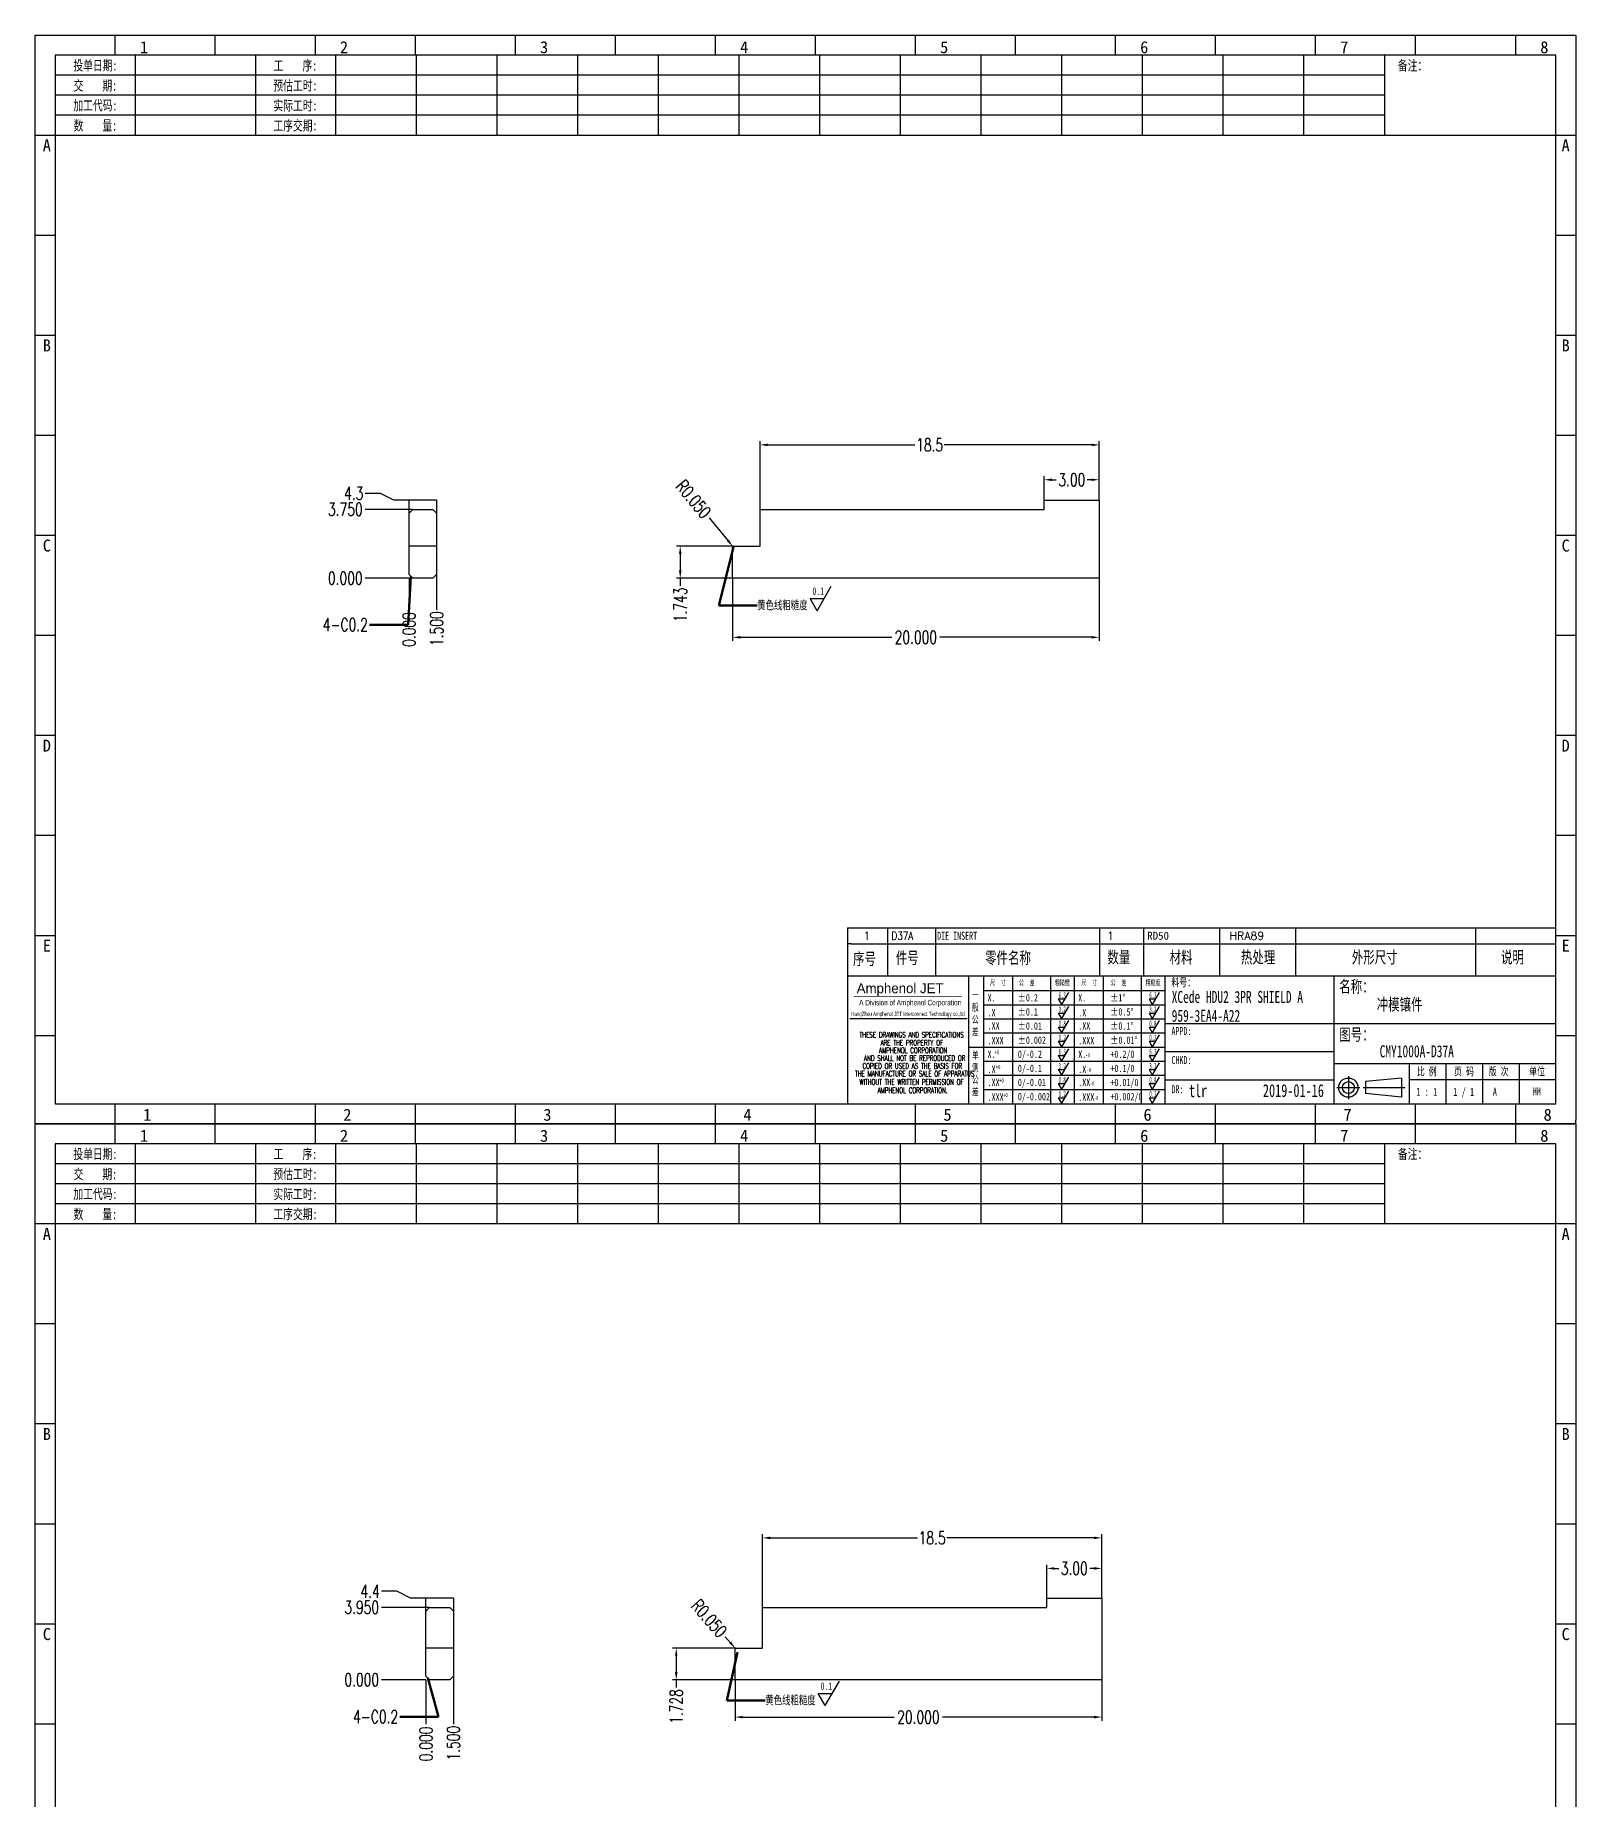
# Model space of a CAD drawing. Header units: millimetres. Extents: x -2852 to 5627, y -2271 to 1849.
# Drawn here: x -459.4 to -375.4, y 73.6 to 169.8 of the extents above; entities that cross this region are included whole.
import ezdxf
from ezdxf.enums import TextEntityAlignment as Align

# ---------------------------------------------------------------- set-up
doc = ezdxf.new("R2010")
doc.units = ezdxf.units.MM
doc.header["$PDSIZE"] = 3
for name, color, linetype in [('1', 7, 'Continuous'), ('41', 1, 'Continuous'), ('D03', 7, 'Continuous')]:
    doc.layers.add(name, color=color, linetype=linetype)
doc.styles.add('CH', font='仿宋_GB2312_0.ttf')
doc.styles.add('jet02', font='simplex.shx', dxfattribs={"width": 0.7})
doc.styles.add('SIMPLEX', font='SIMPLEX')
doc.styles.get("Standard").update_dxf_attribs({"font": '仿宋_GB2312_0.ttf', "width": 0.7})
doc.styles.add('TEXTSTYLE_1', font='TRIUMB.TTF')
doc.styles.add('TEXTSTYLE_2', font='TRIUM.TTF')
doc.styles.add('tk', font='', dxfattribs={"width": 0.7})
doc.styles.add('tk 2', font='仿宋_GB2312_0.ttf', dxfattribs={"width": 0.65})
doc.styles.add('tk 4', font='simplex.shx', dxfattribs={"width": 0.65, "bigfont": 'bigfont.shx'})
doc.styles.get('tk').set_extended_font_data('NSimSun')
doc.dimstyles.new('jet02', dxfattribs={"dimtxt": 3.5, "dimasz": 2.1, "dimexe": 1, "dimexo": 0, "dimgap": 0.5, "dimtad": 0, "dimtoh": 1, "dimdec": 3, "dimzin": 9, "dimdsep": 46, "dimtxsty": 'jet02', "dimcen": 0, "dimclrt": 256, "dimazin": 2, "dimtfac": 1, "dimtdec": 3, "dimtofl": 0, "dimtmove": 0, "dimatfit": 1, "dimfxl": 0, "dimarcsym": 0})

# ---------------------------------------------------------------- blocks, each defined once
blk = doc.blocks.new('A3-N')
at = {"layer": '1', "color": 1}
for p, q in [((0, 0), (0, 296.73)), ((0, 296.73), (420, 296.73)), ((21.82, 291.27), (21.82, 296.73)), ((49.09, 291.27), (49.09, 296.73)), ((76.36, 291.27), (76.36, 296.73)), ((103.64, 291.27), (103.64, 296.73)), ((103.64, 291.27), (103.64, 296.73)), ((103.64, 291.27), (103.64, 296.73)), ((130.91, 291.27), (130.91, 296.73)), ((158.18, 291.27), (158.18, 296.73)), ((185.45, 291.27), (185.45, 296.73)), ((212.73, 291.27), (212.73, 296.73)), ((240, 291.27), (240, 296.73)), ((267.27, 291.27), (267.27, 296.73)), ((294.55, 291.27), (294.55, 296.73)), ((321.82, 291.27), (321.82, 296.73)), ((349.09, 291.27), (349.09, 296.73)), ((376.36, 291.27), (376.36, 296.73)), ((403.64, 291.27), (403.64, 296.73)), ((420, 296.73), (420, 1)), ((5.45, 269.45), (0, 269.45)), ((420, 269.45), (414.55, 269.45)), ((5.45, 242.18), (0, 242.18)), ((420, 242.18), (414.55, 242.18)), ((5.45, 214.91), (0, 214.91)), ((420, 214.91), (414.55, 214.91)), ((5.45, 187.64), (0, 187.64)), ((420, 187.64), (414.55, 187.64)), ((5.45, 160.36), (0, 160.36)), ((420, 160.36), (414.55, 160.36)), ((5.45, 133.09), (0, 133.09)), ((420, 133.09), (414.55, 133.09)), ((5.45, 105.82), (0, 105.82)), ((420, 105.82), (414.55, 105.82)), ((5.45, 78.55), (0, 78.55)), ((420, 78.55), (414.55, 78.55)), ((5.45, 51.27), (0, 51.27)), ((222.45, 49.09), (221.45, 49.09)), ((221.45, 49.09), (221.45, 40.36)), ((222.45, 49.09), (414.55, 49.09)), ((232.36, 49.09), (232.36, 40.36)), ((245.45, 49.09), (245.45, 40.36)), ((290.18, 49.09), (290.18, 40.36)), ((302.18, 49.09), (302.18, 40.36)), ((322.91, 49.09), (322.91, 40.36)), ((343.64, 49.09), (343.64, 40.36)), ((392.73, 40.36), (392.73, 49.09)), ((420, 51.27), (414.55, 51.27)), ((258.55, 40.36), (258.55, 5.44)), ((266.45, 40.36), (266.45, 5.44)), ((276.78, 40.36), (276.78, 5.45)), ((291.18, 40.36), (291.18, 5.45)), ((301.51, 40.37), (301.51, 5.46)), ((308.01, 40.36), (308.01, 5.45)), ((354.09, 40.36), (354.09, 5.45)), ((308.01, 32.39), (258.55, 32.39)), ((308.01, 28.54), (258.55, 28.54)), ((308.01, 24.69), (258.55, 24.69)), ((414.55, 27.27), (308.01, 27.27)), ((5.45, 24), (0, 24)), ((354.09, 19.63), (308.01, 19.63)), ((420, 24), (414.55, 24)), ((308.01, 16.99), (258.55, 16.99)), ((414.55, 16.36), (354.09, 16.36)), ((374.55, 16.36), (374.55, 5.45)), ((384.55, 16.36), (384.55, 5.45)), ((394.55, 16.36), (394.55, 5.45)), ((404.55, 16.36), (404.55, 5.45)), ((308.01, 13.14), (258.55, 13.14)), ((308.01, 11.99), (354.09, 11.99)), ((372.51, 12.49), (362.69, 11.5)), ((362.69, 11.5), (362.69, 8.23)), ((372.51, 12.49), (372.51, 7.25)), ((414.55, 12), (374.55, 12)), ((21.82, 0), (21.82, 5.45)), ((49.09, 0), (49.09, 5.45)), ((76.36, 0), (76.36, 5.45)), ((103.64, 0), (103.64, 5.45)), ((130.91, 0), (130.91, 5.45)), ((158.18, 0), (158.18, 5.45)), ((185.45, 0), (185.45, 5.45)), ((212.73, 0), (212.73, 5.45)), ((240, 0), (240, 5.45)), ((308.01, 9.29), (258.55, 9.29)), ((267.27, 0), (267.27, 5.45)), ((294.55, 0), (294.55, 5.45)), ((321.82, 0), (321.82, 5.45)), ((349.09, 0), (349.09, 5.45)), ((372.51, 7.25), (362.69, 8.23)), ((376.36, 0), (376.36, 5.45)), ((403.64, 0), (403.64, 5.45)), ((1, 0), (0, 0)), ((420, 0), (1, 0)), ((420, 0), (420, 1))]:
    blk.add_line(p, q, dxfattribs=at)
at = {"layer": '1'}
for p, q in [((414.55, 278.18), (414.55, 284.73)), ((221.45, 40.36), (221.45, 5.45)), ((221.45, 40.36), (414.55, 40.36)), ((221.45, 40.36), (414.55, 40.36)), ((254.41, 40.36), (254.41, 5.45)), ((283.28, 40.36), (283.28, 5.45)), ((308.01, 36.24), (258.55, 36.24)), ((222.08, 28.67), (254.12, 28.67)), ((308.01, 20.84), (254.41, 20.84))]:
    blk.add_line(p, q, dxfattribs=at)
at = {"layer": '1', "color": 1, "ltscale": 0.05}
for p, q in [((278.93, 34.04), (279.79, 32.56)), ((278.93, 34.04), (280.65, 34.04)), ((281.68, 35.84), (279.79, 32.56)), ((303.66, 34.05), (304.52, 32.56)), ((303.66, 34.05), (305.38, 34.05)), ((306.41, 35.84), (304.52, 32.56)), ((278.93, 30.19), (279.79, 28.71)), ((278.93, 30.19), (280.65, 30.19)), ((281.68, 31.99), (279.79, 28.71)), ((303.66, 30.2), (305.38, 30.2)), ((303.66, 30.2), (304.52, 28.71)), ((306.41, 31.99), (304.52, 28.71)), ((278.93, 26.34), (279.79, 24.86)), ((278.93, 26.34), (280.65, 26.34)), ((281.68, 28.14), (279.79, 24.86)), ((281.68, 24.29), (279.79, 21.01)), ((303.66, 26.35), (304.52, 24.86)), ((303.66, 26.35), (305.38, 26.35)), ((306.41, 28.14), (304.52, 24.86)), ((306.41, 24.29), (304.52, 21.01)), ((278.93, 22.49), (280.65, 22.49)), ((278.93, 22.49), (279.79, 21.01)), ((281.68, 20.45), (279.79, 17.17)), ((303.66, 22.5), (305.38, 22.5)), ((303.66, 22.5), (304.52, 21.01)), ((306.41, 20.46), (304.52, 17.18)), ((278.93, 18.66), (279.79, 17.17)), ((278.93, 18.66), (280.65, 18.66)), ((278.93, 14.81), (280.65, 14.81)), ((278.93, 14.81), (279.79, 13.32)), ((281.68, 16.6), (279.79, 13.32)), ((303.66, 18.66), (304.52, 17.18)), ((303.66, 18.66), (305.38, 18.66)), ((303.66, 14.81), (305.38, 14.81)), ((303.66, 14.81), (304.52, 13.33)), ((306.41, 16.61), (304.52, 13.33)), ((278.93, 10.96), (279.79, 9.47)), ((278.93, 10.96), (280.65, 10.96)), ((281.68, 12.75), (279.79, 9.47)), ((303.66, 10.96), (304.52, 9.48)), ((303.66, 10.96), (305.38, 10.96)), ((306.41, 12.76), (304.52, 9.48)), ((278.93, 7.11), (279.79, 5.62)), ((278.93, 7.11), (280.65, 7.11)), ((281.68, 8.9), (279.79, 5.62)), ((303.66, 7.11), (305.38, 7.11)), ((303.66, 7.11), (304.52, 5.63)), ((306.41, 8.91), (304.52, 5.63))]:
    blk.add_line(p, q, dxfattribs=at)
at = {"layer": '1', "color": 1, "ltscale": 0.1}
for p, q in [((354.86, 9.87), (361.17, 9.87)), ((358.01, 13.02), (358.01, 6.71)), ((362.03, 9.87), (373.54, 9.87))]:
    blk.add_line(p, q, dxfattribs=at)
at = {"layer": '1'}
blk.add_lwpolyline([(221.45, 5.45), (414.55, 5.45), (414.55, 291.27), (5.45, 291.27), (5.45, 5.45), (414.55, 5.45)], dxfattribs=at)
at = {"layer": '1', "color": 7, "linetype": 'Continuous', "const_width": 0.123}
blk.add_lwpolyline([(223.11, 34.74), (252.6, 34.76)], dxfattribs=at)
at = {"layer": '1', "color": 1}
for radius in [2.62, 1.64]:
    blk.add_circle((358.01, 9.87), radius, dxfattribs=at)
at = {"layer": '41'}
for p, q in [((27.27, 291.27), (27.27, 269.45)), ((60, 291.27), (60, 269.45)), ((81.82, 291.27), (81.82, 269.45)), ((103.82, 291.27), (103.82, 269.45)), ((125.82, 291.27), (125.82, 269.45)), ((147.82, 291.27), (147.82, 269.45)), ((169.82, 291.27), (169.82, 269.45)), ((191.82, 291.27), (191.82, 269.45)), ((213.82, 291.27), (213.82, 269.45)), ((235.82, 291.27), (235.82, 269.45)), ((257.82, 291.27), (257.82, 269.45)), ((279.82, 291.27), (279.82, 269.45)), ((301.82, 291.27), (301.82, 269.45)), ((323.82, 291.27), (323.82, 269.45)), ((345.82, 291.27), (345.82, 269.45)), ((367.82, 291.27), (367.82, 269.45)), ((367.82, 285.82), (5.45, 285.82)), ((367.82, 280.36), (5.45, 280.36)), ((367.82, 274.91), (5.45, 274.91)), ((414.55, 269.45), (5.45, 269.45))]:
    blk.add_line(p, q, dxfattribs=at)
at = {"layer": '1', "color": 1}
for s, p in [('1', (29.64, 295.11)), ('2', (84.18, 295.11)), ('3', (138.73, 295.11)), ('4', (193.27, 295.11)), ('5', (247.82, 295.11)), ('6', (302.36, 295.11)), ('7', (356.91, 295.11)), ('8', (411.45, 295.11)), ('1', (30.53, 4.11)), ('2', (85.08, 4.11)), ('3', (139.62, 4.11)), ('4', (194.17, 4.11)), ('5', (248.72, 4.11)), ('6', (303.26, 4.11)), ('7', (357.81, 4.11)), ('8', (412.35, 4.11))]:
    blk.add_text(s, height=3.27, dxfattribs=at).set_placement(p, align=Align.TOP_CENTER)
at = {"layer": '1', "style": 'tk', "width": 0.7}
for s, p in [('投单日期:', (16.36, 288.55)), ('工    序:', (70.91, 288.55)), ('备注：', (375.51, 288.55)), ('交    期:', (16.36, 283.09)), ('预估工时:', (70.91, 283.09)), ('加工代码:', (16.36, 277.64)), ('实际工时:', (70.91, 277.64)), ('数    量:', (16.36, 272.18)), ('工序交期:', (70.91, 272.18))]:
    blk.add_text(s, height=2.727, dxfattribs=at).set_placement(p, align=Align.MIDDLE)
at = {"layer": '1', "color": 1}
for s, p in [('A', (2.04, 268.36)), ('B', (2.04, 213.82)), ('C', (2.04, 159.27)), ('D', (2.04, 104.73)), ('E', (2.04, 50.18))]:
    blk.add_text(s, height=3.27, dxfattribs=at).set_placement(p, align=Align.TOP_LEFT)
for s, p in [('A', (418.37, 268.36)), ('B', (418.37, 213.82)), ('C', (418.37, 159.27)), ('D', (418.37, 104.73)), ('E', (418.37, 50.18))]:
    blk.add_text(s, height=3.27, dxfattribs=at).set_placement(p, align=Align.TOP_RIGHT)
at = {"layer": '1', "color": 1, "style": 'tk 2', "width": 0.7}
for s, height, p in [('序号', 3.273, (222.96, 43.34)), ('件号', 3.273, (234.62, 43.61)), ('零件名称', 3.273, (258.97, 43.61)), ('数量', 3.273, (292.3, 43.78)), ('材料', 3.273, (309.27, 43.78)), ('热处理', 3.273, (328.71, 43.78)), ('外形尺寸', 3.273, (358.94, 43.78)), ('说明', 3.273, (399.61, 43.78)), ('料号：', 2.182, (309.77, 37.46)), ('名称：', 3.273, (355.52, 35.79)), ('图号：', 3.273, (355.52, 22.7)), ('比 例', 2.182, (376.69, 13.18)), ('页 码', 2.182, (386.85, 13.18)), ('版 次', 2.182, (396.31, 13.18)), ('单位', 2.182, (407.35, 13.18))]:
    blk.add_text(s, height=height, dxfattribs=at).set_placement(p)
at = {"layer": '1', "color": 7, "linetype": 'Continuous', "style": 'TEXTSTYLE_1'}
blk.add_text('Amphenol JET', height=2.7, dxfattribs=at).set_placement((223.96, 35.61))
at = {"layer": '1', "color": 7, "linetype": 'Continuous'}
for s, height, style, width, p in [('A Division of Amphenol Corporation', 1.5, 'TEXTSTYLE_2', 0.7, (224.64, 32.29)), ('HangZhou Amphenol JET Interconnect Technology co.,ltd ', 1.2, 'TEXTSTYLE_2', 0.6, (222.47, 29.36)), ('THESE DRAWINGS AND SPECIFICATIONS', 1.5, 'tk 4', 0.6, (224.73, 23.52)), ('AMPHENOL CORPORATION', 1.5, 'tk 4', 0.6, (230.04, 19.27)), ('ARE THE PROPERTY OF', 1.5, 'tk 4', 0.6, (230.45, 21.35)), ('COPIED OR USED AS THE BASIS FOR', 1.5, 'tk 4', 0.6, (225.54, 15.02)), ('AND SHALL NOT BE REPRODUCED OR', 1.5, 'tk 4', 0.6, (225.95, 17.17)), ('THE MANUFACTURE OR SALE OF APPARATUS', 1.5, 'tk 4', 0.6, (223.5, 12.92)), ('WITHOUT THE WRITTEN PERMISSION OF', 1.5, 'tk 4', 0.6, (224.73, 10.67)), ('AMPHENOL CORPORATION.', 1.5, 'tk 4', 0.6, (229.63, 8.4))]:
    blk.add_text(s, height=height, dxfattribs=dict(at, style=style, width=width)).set_placement(p)
at = {"layer": '1', "color": 1, "style": 'tk 2', "width": 0.7}
for s, p in [('X.', (259.64, 34.37)), ('%%P0.2', (267.9, 34.37)), ('X.', (284.37, 34.37)), ('%%P1%%D', (293.12, 34.37)), ('.X', (259.64, 30.28)), ('%%P0.1', (267.9, 30.52)), ('.X', (284.37, 30.28)), ('%%P0.5%%D', (293.12, 30.52)), ('.XX', (259.64, 26.71)), ('%%P0.01', (267.9, 26.67)), ('.XX', (284.37, 26.71)), ('%%P0.1%%D', (293.12, 26.67)), ('X.', (259.64, 18.97)), ('.XXX', (259.64, 22.68)), ('0/-0.2', (267.9, 18.97)), ('%%P0.002', (267.9, 22.82)), ('X.', (284.37, 18.97)), ('.XXX', (284.37, 22.68)), ('+0.2/0', (293.12, 18.97)), ('%%P0.01%%D', (293.12, 22.82)), ('.X', (259.64, 14.88)), ('0/-0.1', (267.9, 15.12)), ('.X', (284.37, 14.88)), ('+0.1/0', (293.12, 15.12)), ('.XX', (259.64, 11.31)), ('0/-0.01', (267.9, 11.27)), ('.XX', (284.37, 11.31)), ('+0.01/0', (293.12, 11.27)), ('.XXX', (259.64, 7.28)), ('0/-0.002', (267.9, 7.42)), ('.XXX', (284.37, 7.28)), ('+0.002/0', (293.12, 7.42))]:
    blk.add_text(s, height=2, dxfattribs=at).set_placement(p, align=Align.MIDDLE_LEFT)
at = {"layer": '1', "color": 1, "ltscale": 0.05, "style": 'tk 2', "width": 0.5}
for s, p in [('6.3', (279.01, 34.26)), ('6.3', (303.74, 34.27)), ('3.2', (279.01, 30.41)), ('3.2', (303.74, 30.42)), ('0.8', (279.01, 26.56)), ('0.2', (279.01, 22.71)), ('0.8', (303.74, 26.57)), ('0.2', (303.74, 22.72)), ('6.3', (279.01, 18.87)), ('6.3', (303.74, 18.88)), ('3.2', (279.01, 15.02)), ('3.2', (303.74, 15.03)), ('0.8', (279.01, 11.17)), ('0.8', (303.74, 11.18)), ('0.2', (279.01, 7.32)), ('0.2', (303.74, 7.33))]:
    blk.add_text(s, height=1.6, dxfattribs=at).set_placement(p)
at = {"layer": '1', "style": 'tk 2', "width": 0.7}
for s, p in [('APPD:', (309.77, 24.21)), ('CHKD:', (309.77, 16.27)), ('DR:', (309.77, 8.35))]:
    blk.add_text(s, height=2.182, dxfattribs=at).set_placement(p)
at = {"layer": '1', "color": 7, "style": 'tk 2', "width": 0.7}
blk.add_text('MM', height=2.182, dxfattribs=at).set_placement((408.31, 7.75))
at = {"layer": '1', "color": 1, "ltscale": 0.05, "char_height": 1.5, "width": 6.3627, "attachment_point": 1, "style": 'tk 2'}
for s, insert in [('尺  寸', (260.31, 39.25)), ('公  差', (268.17, 39.25)), ('粗糙度', (277.98, 39.25)), ('尺  寸', (285.2, 39.25)), ('公  差', (293.18, 39.25)), ('粗糙度', (302.71, 39.26))]:
    blk.add_mtext(s, dxfattribs=dict(at, insert=insert))
at = {"layer": '1', "ltscale": 0.05, "char_height": 2, "width": 2.5195, "attachment_point": 1, "style": 'tk 2'}
for s, insert in [('一般公差', (255.39, 36.11)), ('单侧公差', (255.39, 19.71))]:
    blk.add_mtext(s, dxfattribs=dict(at, insert=insert))
at = {"layer": '1', "color": 1, "ltscale": 0.05, "char_height": 1.2, "width": 5.1396, "attachment_point": 1, "line_spacing_factor": 0.8, "style": 'tk 2'}
for s, insert in [('+0', (261.58, 20.13)), ('-0', (286.31, 19.33)), ('+0', (261.88, 16.09)), ('-0', (286.61, 15.29)), ('+0', (262.79, 12.45)), ('-0', (287.51, 11.65)), ('+0', (263.87, 8.44)), ('-0', (288.59, 7.64))]:
    blk.add_mtext(s, dxfattribs=dict(at, insert=insert))
at = {"layer": '1', "style": 'tk 2', "width": 0.7}
for tag, p in [('PATR-NO1', (309.84, 32.96)), ('TITLE', (365.74, 30.9)), ('PATR-NO2', (309.84, 27.81)), ('DWG-NO:', (366.54, 18.14))]:
    blk.add_attdef(tag, p, '', height=3.27, dxfattribs=at)
at = {"layer": '1', "color": 1, "style": 'tk 2', "width": 0.7}
for tag, p in [('DRAW', (314.55, 7.27)), ('DATE', (334.72, 7.32))]:
    blk.add_attdef(tag, p, '', height=3.49, dxfattribs=at)
at = {"layer": '1', "style": 'tk 2', "width": 0.7}
for tag, p in [('SCALE', (376.55, 8.73)), ('SHEET', (386.6, 8.72)), ('REV', (397.38, 8.73))]:
    blk.add_attdef(tag, text='', height=2.18, dxfattribs=at).set_placement(p, align=Align.MIDDLE_LEFT)
blk = doc.blocks.new('FB3')
at = {"layer": '1', "color": 1}
for p, q in [((0, 4.36), (193.09, 4.36)), ((0, 4.36), (0, 0)), ((10.91, 4.36), (10.91, 0)), ((24, 4.36), (24, 0)), ((68.73, 4.36), (68.73, 0)), ((80.73, 4.36), (80.73, 0)), ((101.45, 4.36), (101.45, 0)), ((122.18, 4.36), (122.18, 0)), ((171.27, 0), (171.27, 4.36))]:
    blk.add_line(p, q, dxfattribs=at)
at = {"layer": '1'}
for tag, style, p in [('ITEM', 'SIMPLEX', (4.36, 2.18)), ('PARTNO', 'SIMPLEX', (12, 2.18)), ('QTY', 'SIMPLEX', (74.18, 2.18)), ('MATL', 'CH', (81.72, 2.18)), ('FINISH', 'SIMPLEX', (104.17, 2.18)), ('SPEC', 'SIMPLEX', (130.91, 2.18)), ('REMARK', 'SIMPLEX', (174.06, 2.18))]:
    blk.add_attdef(tag, text='', height=2.18, dxfattribs=dict(at, style=style)).set_placement(p, align=Align.MIDDLE_LEFT)
at = {"layer": '1', "style": 'tk', "width": 0.7}
blk.add_attdef('DIE', text='', height=2.18, dxfattribs=at).set_placement((24.43, 2.18), align=Align.MIDDLE_LEFT)
blk = doc.blocks.new('*D3036')
at = {"layer": '41', "ltscale": 0.05}
blk.add_line((476.179, -2312.213), (473.776, -2312.213), dxfattribs=at)
at = {"layer": 'Defpoints', "color": 0, "ltscale": 0.05}
for p in [(473.776, -2312.213), (476.179, -2312.213), (476.179, -2312.213)]:
    blk.add_point(p, dxfattribs=at)
at = {"layer": '41', "ltscale": 0.05, "insert": (472.696, -2312.213), "char_height": 0.7, "attachment_point": 5, "style": 'jet02'}
blk.add_mtext('0.000', dxfattribs=at)
blk = doc.blocks.new('*D3037')
at = {"layer": '41', "ltscale": 0.05}
blk.add_line((476.379, -2308.463), (473.776, -2308.463), dxfattribs=at)
at = {"layer": 'Defpoints', "color": 0, "ltscale": 0.05}
for p in [(473.776, -2308.463), (476.379, -2308.463), (476.179, -2312.213)]:
    blk.add_point(p, dxfattribs=at)
at = {"layer": '41', "ltscale": 0.05, "insert": (472.696, -2308.463), "char_height": 0.7, "attachment_point": 5, "style": 'jet02'}
blk.add_mtext('3.750', dxfattribs=at)
blk = doc.blocks.new('*D3038')
at = {"layer": '41', "ltscale": 0.05}
for p, q in [((474.616, -2307.588), (473.776, -2307.588)), ((475.339, -2307.963), (474.616, -2307.588)), ((476.179, -2307.963), (475.339, -2307.963))]:
    blk.add_line(p, q, dxfattribs=at)
at = {"layer": 'Defpoints', "color": 0, "ltscale": 0.05}
for p in [(473.776, -2307.588), (476.179, -2307.963), (476.179, -2312.213)]:
    blk.add_point(p, dxfattribs=at)
at = {"layer": '41', "ltscale": 0.05, "insert": (473.162, -2307.588), "char_height": 0.7, "attachment_point": 5, "style": 'jet02'}
blk.add_mtext('4.3', dxfattribs=at)
blk = doc.blocks.new('*D3039')
at = {"layer": '41', "ltscale": 0.05}
blk.add_line((476.179, -2312.213), (476.179, -2313.932), dxfattribs=at)
at = {"layer": 'Defpoints', "color": 0, "ltscale": 0.05}
for p in [(476.179, -2312.213), (476.179, -2312.213), (476.179, -2313.932)]:
    blk.add_point(p, dxfattribs=at)
at = {"layer": '41', "ltscale": 0.05, "insert": (476.179, -2315.012), "char_height": 0.7, "attachment_point": 5, "rotation": 90, "style": 'jet02'}
blk.add_mtext('0.000', dxfattribs=at)
blk = doc.blocks.new('*D3040')
at = {"layer": '41', "ltscale": 0.05}
blk.add_line((477.679, -2312.013), (477.679, -2313.932), dxfattribs=at)
at = {"layer": 'Defpoints', "color": 0, "ltscale": 0.05}
for p in [(476.179, -2312.213), (477.679, -2312.013), (477.679, -2313.932)]:
    blk.add_point(p, dxfattribs=at)
at = {"layer": '41', "ltscale": 0.05, "insert": (477.679, -2314.966), "char_height": 0.7, "attachment_point": 5, "rotation": 90, "style": 'jet02'}
blk.add_mtext('1.500', dxfattribs=at)
blk = doc.blocks.new('*D3041')
at = {"layer": '41', "ltscale": 0.05}
for p, q in [((510.813, -2307.963), (510.813, -2306.647)), ((513.813, -2307.963), (513.813, -2306.647)), ((511.233, -2306.847), (511.466, -2306.847)), ((513.393, -2306.847), (513.159, -2306.847))]:
    blk.add_line(p, q, dxfattribs=at)
for points in [[(511.233, -2306.777), (511.233, -2306.917), (510.813, -2306.847)], [(513.393, -2306.777), (513.393, -2306.917), (513.813, -2306.847)]]:
    blk.add_solid(points, dxfattribs=at)
at = {"layer": 'Defpoints', "color": 0, "ltscale": 0.05}
for p in [(510.813, -2306.847), (510.813, -2307.963), (513.813, -2307.963)]:
    blk.add_point(p, dxfattribs=at)
at = {"layer": '41', "ltscale": 0.05, "insert": (512.313, -2306.847), "char_height": 0.7, "attachment_point": 5, "style": 'jet02'}
blk.add_mtext('3.00', dxfattribs=at)
blk = doc.blocks.new('*D3042')
at = {"layer": '41', "ltscale": 0.05}
for p, q in [((493.813, -2312.213), (493.813, -2315.636)), ((513.813, -2312.213), (513.813, -2315.636)), ((494.233, -2315.436), (502.499, -2315.436)), ((513.393, -2315.436), (505.126, -2315.436))]:
    blk.add_line(p, q, dxfattribs=at)
for points in [[(494.233, -2315.366), (494.233, -2315.506), (493.813, -2315.436)], [(513.393, -2315.366), (513.393, -2315.506), (513.813, -2315.436)]]:
    blk.add_solid(points, dxfattribs=at)
at = {"layer": 'Defpoints', "color": 0, "ltscale": 0.05}
for p in [(493.813, -2312.213), (513.813, -2312.213), (493.813, -2315.436)]:
    blk.add_point(p, dxfattribs=at)
at = {"layer": '41', "ltscale": 0.05, "insert": (503.813, -2315.436), "char_height": 0.7, "attachment_point": 5, "style": 'jet02'}
blk.add_mtext('20.000', dxfattribs=at)
blk = doc.blocks.new('*D3043')
at = {"layer": '41', "ltscale": 0.05}
for p, q in [((493.863, -2310.47), (490.764, -2310.47)), ((490.964, -2310.89), (490.964, -2311.793)), ((493.813, -2312.213), (490.764, -2312.213)), ((490.964, -2312.213), (490.964, -2312.633))]:
    blk.add_line(p, q, dxfattribs=at)
for points in [[(490.894, -2310.89), (491.034, -2310.89), (490.964, -2310.47)], [(490.894, -2311.793), (491.034, -2311.793), (490.964, -2312.213)]]:
    blk.add_solid(points, dxfattribs=at)
at = {"layer": 'Defpoints', "color": 0, "ltscale": 0.05}
for p in [(493.863, -2310.47), (490.964, -2312.213), (493.813, -2312.213)]:
    blk.add_point(p, dxfattribs=at)
at = {"layer": '41', "ltscale": 0.05, "insert": (490.964, -2313.666), "char_height": 0.7, "attachment_point": 5, "rotation": 90, "style": 'jet02'}
blk.add_mtext('1.743', dxfattribs=at)
blk = doc.blocks.new('*D3044')
at = {"layer": '41', "ltscale": 0.05}
blk.add_line((492.535, -2308.924), (493.562, -2310.158), dxfattribs=at)
blk.add_solid([(493.616, -2310.114), (493.508, -2310.203), (493.831, -2310.481)], dxfattribs=at)
at = {"layer": 'Defpoints', "color": 0, "ltscale": 0.05}
for p in [(493.831, -2310.481), (493.863, -2310.52)]:
    blk.add_point(p, dxfattribs=at)
at = {"layer": '41', "ltscale": 0.05, "insert": (491.688, -2307.905), "char_height": 0.7, "attachment_point": 5, "rotation": 309.75031, "style": 'jet02'}
blk.add_mtext('R0.050', dxfattribs=at)
blk = doc.blocks.new('*D3045')
at = {"layer": '41', "ltscale": 0.05}
for p, q in [((495.313, -2308.463), (495.313, -2304.745)), ((513.813, -2307.963), (513.813, -2304.745)), ((495.733, -2304.945), (503.763, -2304.945)), ((513.393, -2304.945), (505.363, -2304.945))]:
    blk.add_line(p, q, dxfattribs=at)
for points in [[(495.733, -2304.875), (495.733, -2305.015), (495.313, -2304.945)], [(513.393, -2304.875), (513.393, -2305.015), (513.813, -2304.945)]]:
    blk.add_solid(points, dxfattribs=at)
at = {"layer": 'Defpoints', "color": 0, "ltscale": 0.05}
for p in [(513.813, -2304.945), (495.313, -2308.463), (513.813, -2307.963)]:
    blk.add_point(p, dxfattribs=at)
at = {"layer": '41', "ltscale": 0.05, "insert": (504.563, -2304.945), "char_height": 0.7, "attachment_point": 5, "style": 'jet02'}
blk.add_mtext('18.5', dxfattribs=at)
blk = doc.blocks.new('*D3046')
at = {"layer": '41', "ltscale": 0.05}
blk.add_line((477.097, -2372.272), (474.677, -2372.272), dxfattribs=at)
at = {"layer": 'Defpoints', "color": 0, "ltscale": 0.05}
for p in [(474.677, -2372.272), (477.097, -2372.272), (477.097, -2372.272)]:
    blk.add_point(p, dxfattribs=at)
at = {"layer": '41', "ltscale": 0.05, "insert": (473.597, -2372.272), "char_height": 0.7, "attachment_point": 5, "style": 'jet02'}
blk.add_mtext('0.000', dxfattribs=at)
blk = doc.blocks.new('*D3047')
at = {"layer": '41', "ltscale": 0.05}
blk.add_line((477.297, -2368.322), (474.677, -2368.322), dxfattribs=at)
at = {"layer": 'Defpoints', "color": 0, "ltscale": 0.05}
for p in [(474.677, -2368.322), (477.297, -2368.322), (477.097, -2372.272)]:
    blk.add_point(p, dxfattribs=at)
at = {"layer": '41', "ltscale": 0.05, "insert": (473.597, -2368.322), "char_height": 0.7, "attachment_point": 5, "style": 'jet02'}
blk.add_mtext('3.950', dxfattribs=at)
blk = doc.blocks.new('*D3048')
at = {"layer": '41', "ltscale": 0.05}
for p, q in [((475.517, -2367.447), (474.677, -2367.447)), ((476.257, -2367.822), (475.517, -2367.447)), ((477.097, -2367.822), (476.257, -2367.822))]:
    blk.add_line(p, q, dxfattribs=at)
at = {"layer": 'Defpoints', "color": 0, "ltscale": 0.05}
for p in [(474.677, -2367.447), (477.097, -2367.822), (477.097, -2372.272)]:
    blk.add_point(p, dxfattribs=at)
at = {"layer": '41', "ltscale": 0.05, "insert": (474.052, -2367.447), "char_height": 0.7, "attachment_point": 5, "style": 'jet02'}
blk.add_mtext('4.4', dxfattribs=at)
blk = doc.blocks.new('*D3049')
at = {"layer": '41', "ltscale": 0.05}
blk.add_line((477.097, -2372.272), (477.097, -2374.692), dxfattribs=at)
at = {"layer": 'Defpoints', "color": 0, "ltscale": 0.05}
for p in [(477.097, -2372.272), (477.097, -2372.272), (477.097, -2374.692)]:
    blk.add_point(p, dxfattribs=at)
at = {"layer": '41', "ltscale": 0.05, "insert": (477.097, -2375.772), "char_height": 0.7, "attachment_point": 5, "rotation": 90, "style": 'jet02'}
blk.add_mtext('0.000', dxfattribs=at)
blk = doc.blocks.new('*D3050')
at = {"layer": '41', "ltscale": 0.05}
blk.add_line((478.597, -2372.072), (478.597, -2374.692), dxfattribs=at)
at = {"layer": 'Defpoints', "color": 0, "ltscale": 0.05}
for p in [(478.597, -2372.072), (477.097, -2372.272), (478.597, -2374.692)]:
    blk.add_point(p, dxfattribs=at)
at = {"layer": '41', "ltscale": 0.05, "insert": (478.597, -2375.725), "char_height": 0.7, "attachment_point": 5, "rotation": 90, "style": 'jet02'}
blk.add_mtext('1.500', dxfattribs=at)
blk = doc.blocks.new('*D3051')
at = {"layer": '41', "ltscale": 0.05}
for p, q in [((493.949, -2372.272), (493.949, -2374.505)), ((513.949, -2372.272), (513.949, -2374.505)), ((494.369, -2374.305), (502.636, -2374.305)), ((513.529, -2374.305), (505.262, -2374.305))]:
    blk.add_line(p, q, dxfattribs=at)
for points in [[(494.369, -2374.235), (494.369, -2374.375), (493.949, -2374.305)], [(513.529, -2374.235), (513.529, -2374.375), (513.949, -2374.305)]]:
    blk.add_solid(points, dxfattribs=at)
at = {"layer": 'Defpoints', "color": 0, "ltscale": 0.05}
for p in [(493.949, -2372.272), (513.949, -2372.272), (493.949, -2374.305)]:
    blk.add_point(p, dxfattribs=at)
at = {"layer": '41', "ltscale": 0.05, "insert": (503.949, -2374.305), "char_height": 0.7, "attachment_point": 5, "style": 'jet02'}
blk.add_mtext('20.000', dxfattribs=at)
blk = doc.blocks.new('*D3052')
at = {"layer": '41', "ltscale": 0.05}
for p, q in [((510.949, -2367.822), (510.949, -2365.999)), ((511.369, -2366.199), (511.602, -2366.199)), ((513.529, -2366.199), (513.296, -2366.199)), ((513.949, -2367.822), (513.949, -2365.999))]:
    blk.add_line(p, q, dxfattribs=at)
for points in [[(511.369, -2366.129), (511.369, -2366.269), (510.949, -2366.199)], [(513.529, -2366.129), (513.529, -2366.269), (513.949, -2366.199)]]:
    blk.add_solid(points, dxfattribs=at)
at = {"layer": 'Defpoints', "color": 0, "ltscale": 0.05}
for p in [(510.949, -2366.199), (510.949, -2367.822), (513.949, -2367.822)]:
    blk.add_point(p, dxfattribs=at)
at = {"layer": '41', "ltscale": 0.05, "insert": (512.449, -2366.199), "char_height": 0.7, "attachment_point": 5, "style": 'jet02'}
blk.add_mtext('3.00', dxfattribs=at)
blk = doc.blocks.new('*D3053')
at = {"layer": '41', "ltscale": 0.05}
for p, q in [((495.449, -2368.322), (495.449, -2364.335)), ((513.949, -2367.822), (513.949, -2364.335)), ((495.869, -2364.535), (503.899, -2364.535)), ((513.529, -2364.535), (505.499, -2364.535))]:
    blk.add_line(p, q, dxfattribs=at)
for points in [[(495.869, -2364.465), (495.869, -2364.605), (495.449, -2364.535)], [(513.529, -2364.465), (513.529, -2364.605), (513.949, -2364.535)]]:
    blk.add_solid(points, dxfattribs=at)
at = {"layer": 'Defpoints', "color": 0, "ltscale": 0.05}
for p in [(513.949, -2364.535), (513.949, -2367.822), (495.449, -2368.322)]:
    blk.add_point(p, dxfattribs=at)
at = {"layer": '41', "ltscale": 0.05, "insert": (504.699, -2364.535), "char_height": 0.7, "attachment_point": 5, "style": 'jet02'}
blk.add_mtext('18.5', dxfattribs=at)
blk = doc.blocks.new('*D3054')
at = {"layer": '41', "ltscale": 0.05}
for p, q in [((493.999, -2370.544), (490.545, -2370.544)), ((490.745, -2370.964), (490.745, -2371.852)), ((493.949, -2372.272), (490.545, -2372.272)), ((490.745, -2372.272), (490.745, -2372.692))]:
    blk.add_line(p, q, dxfattribs=at)
for points in [[(490.675, -2370.964), (490.815, -2370.964), (490.745, -2370.544)], [(490.675, -2371.852), (490.815, -2371.852), (490.745, -2372.272)]]:
    blk.add_solid(points, dxfattribs=at)
at = {"layer": 'Defpoints', "color": 0, "ltscale": 0.05}
for p in [(493.999, -2370.544), (490.745, -2372.272), (493.949, -2372.272)]:
    blk.add_point(p, dxfattribs=at)
at = {"layer": '41', "ltscale": 0.05, "insert": (490.745, -2373.725), "char_height": 0.7, "attachment_point": 5, "rotation": 90, "style": 'jet02'}
blk.add_mtext('1.728', dxfattribs=at)
blk = doc.blocks.new('*D3055')
at = {"layer": '41', "ltscale": 0.05}
blk.add_line((493.414, -2369.924), (493.69, -2370.24), dxfattribs=at)
blk.add_solid([(493.743, -2370.194), (493.637, -2370.286), (493.966, -2370.557)], dxfattribs=at)
at = {"layer": 'Defpoints', "color": 0, "ltscale": 0.05}
for p in [(493.966, -2370.557), (493.999, -2370.594)]:
    blk.add_point(p, dxfattribs=at)
at = {"layer": '41', "ltscale": 0.05, "insert": (492.542, -2368.926), "char_height": 0.7, "attachment_point": 5, "rotation": 311.14353, "style": 'jet02'}
blk.add_mtext('R0.050', dxfattribs=at)

msp = doc.modelspace()

# ---------------------------------------------------------------- linework, layer by layer
at = {"layer": '1', "ltscale": 0.05}
for p, q in [((-437.5292, 144.4672), (-439.0292, 144.4672)), ((-439.0292, 140.4172), (-439.0292, 144.4672)), ((-437.5292, 144.4672), (-437.5292, 140.4172)), ((-439.0292, 143.7672), (-438.8292, 143.9672)), ((-438.8292, 143.9672), (-437.7292, 143.9672)), ((-437.7292, 143.9672), (-437.5292, 143.7672)), ((-437.5292, 141.9602), (-439.0292, 141.9602)), ((-438.8292, 140.2172), (-439.0292, 140.4172)), ((-437.7292, 140.2172), (-438.8292, 140.2172)), ((-437.5292, 140.4172), (-437.7292, 140.2172)), ((-436.6111, 84.6077), (-438.1111, 84.6077)), ((-438.1111, 80.3577), (-438.1111, 84.6077)), ((-438.1111, 83.9077), (-437.9111, 84.1077)), ((-437.9111, 84.1077), (-436.8111, 84.1077)), ((-436.8111, 84.1077), (-436.6111, 83.9077)), ((-436.6111, 84.6077), (-436.6111, 80.3577)), ((-436.6111, 81.8856), (-438.1111, 81.8856)), ((-437.9111, 80.1577), (-438.1111, 80.3577)), ((-436.8111, 80.1577), (-437.9111, 80.1577)), ((-436.6111, 80.3577), (-436.8111, 80.1577))]:
    msp.add_line(p, q, dxfattribs=at)
at = {"layer": '41', "color": 2, "ltscale": 0.05}
for p, q in [((-416.7819, 138.445), (-416.0121, 139.7784)), ((-416.7819, 138.445), (-417.1668, 139.1117)), ((-417.1668, 139.1117), (-416.397, 139.1117)), ((-416.338, 78.7489), (-415.5682, 80.0822)), ((-416.338, 78.7489), (-416.7229, 79.4156)), ((-416.7229, 79.4156), (-415.9531, 79.4156))]:
    msp.add_line(p, q, dxfattribs=at)
at = {"layer": 'D03', "ltscale": 0.05}
for p, q in [((-404.395, 143.9672), (-404.395, 144.4672)), ((-404.395, 144.4672), (-401.395, 144.4672)), ((-401.395, 144.4672), (-401.395, 140.2172)), ((-419.895, 141.9602), (-419.895, 143.9672)), ((-419.895, 143.9672), (-404.395, 143.9672)), ((-401.395, 140.2172), (-421.395, 140.2172)), ((-419.7585, 81.8856), (-419.7585, 84.1077)), ((-419.7585, 84.1077), (-404.2585, 84.1077)), ((-404.2585, 84.1077), (-404.2585, 84.6077)), ((-404.2585, 84.6077), (-401.2585, 84.6077)), ((-401.2585, 84.6077), (-401.2585, 80.1577)), ((-401.2585, 80.1577), (-421.2585, 80.1577))]:
    msp.add_line(p, q, dxfattribs=at)
at = {"layer": 'D03', "color": 2, "ltscale": 0.05}
for p, q in [((-421.395, 140.2172), (-421.395, 141.9102)), ((-421.345, 141.9602), (-419.895, 141.9602)), ((-421.2585, 80.1577), (-421.2585, 81.8356)), ((-421.2085, 81.8856), (-419.7585, 81.8856))]:
    msp.add_line(p, q, dxfattribs=at)
for centre in [(-421.345, 141.9102), (-421.2085, 81.8356)]:
    msp.add_arc(centre, 0.05, 90, 180, dxfattribs=at)

# ---------------------------------------------------------------- block references
at = {"layer": '1', "ltscale": 0.05, "xscale": 0.2000000000000455, "yscale": 0.2000000000000455, "zscale": 0.2000000000000455}
for p, values in [((-459.4145, 110.4692), {'DWG-NO:': 'CMY1000A-D37A', 'TITLE': '冲模镶件', 'REV': 'A', 'SHEET': '1 / 1', 'DRAW': 'tlr', 'DATE': '2019-01-16', 'PATR-NO1': 'XCede HDU2 3PR SHIELD A', 'PATR-NO2': '959-3EA4-A22', 'SCALE': '1 : 1'}), ((-459.4145, 51.1237), {'DWG-NO:': 'CMY1000A-D37B', 'TITLE': '冲模镶件', 'REV': 'A', 'SHEET': '1 / 1', 'DRAW': 'tlr', 'DATE': '2019-01-16', 'PATR-NO1': 'XCede HDU2 3PR SHIELD A', 'PATR-NO2': '959-3EA4-A22', 'SCALE': '1 : 1'})]:
    msp.add_blockref('A3-N', p, dxfattribs=at).add_auto_attribs(values)
at = {"layer": '1', "ltscale": 0.05}
ref = msp.add_blockref('FB3', (-415.1236, 120.2874), dxfattribs=dict(at, xscale=0.2000000000000455, yscale=0.2000000000000455, zscale=0.2000000000000455))
ref.add_attrib('PARTNO', 'D37A', dxfattribs={"height": 0.43636, "style": 'SIMPLEX', "width": 0.8}).set_placement((-412.7236, 120.7237), align=Align.MIDDLE_LEFT)
ref.add_attrib('ITEM', '1', dxfattribs={"height": 0.4364, "style": 'SIMPLEX'}).set_placement((-414.2509, 120.7237), align=Align.MIDDLE_LEFT)
ref.add_attrib('DIE', 'DIE INSERT', dxfattribs={"height": 0.43636, "style": 'tk', "width": 0.7}).set_placement((-410.2376, 120.7237), align=Align.MIDDLE_LEFT)
ref.add_attrib('QTY', '1', dxfattribs={"height": 0.4364, "style": 'SIMPLEX'}).set_placement((-400.9637, 120.7237), align=Align.MIDDLE_LEFT)
ref.add_attrib('MATL', 'RD50', dxfattribs={"height": 0.43636, "style": 'CH'}).set_placement((-398.7804, 120.7237), align=Align.MIDDLE_LEFT)
ref.add_attrib('FINISH', 'HRA89', dxfattribs={"height": 0.43636, "style": 'SIMPLEX'}).set_placement((-394.2891, 120.7237), align=Align.MIDDLE_LEFT)

# ---------------------------------------------------------------- texts
at = {"layer": '41', "color": 2, "ltscale": 0.05, "style": 'tk 2', "width": 0.65}
for p in [(-417.0383, 139.3115), (-416.5944, 79.6153)]:
    msp.add_text('0.1', height=0.4, dxfattribs=at).set_placement(p)
at = {"layer": '41', "color": 2, "ltscale": 0.05, "char_height": 0.466667, "attachment_point": 4, "style": 'jet02'}
for insert in [(-420.0493, 138.7196), (-419.6054, 79.0235)]:
    msp.add_mtext('{\\fSimSun|b0|i0|c134|p54;黄色线粗糙度}', dxfattribs=dict(at, insert=insert))
at = {"layer": '41', "ltscale": 0.05, "char_height": 0.7, "attachment_point": 6, "style": 'jet02'}
for insert in [(-441.2806, 137.6806), (-439.6279, 78.1446)]:
    msp.add_mtext('4-C0.2', dxfattribs=dict(at, insert=insert))

# ---------------------------------------------------------------- dimensions: what is measured, and where the dimension line sits
at = {"layer": '41', "ltscale": 0.05}
for base, p1, p2, override, picture, middle in [((-401.395, 147.4849), (-419.895, 143.9672), (-401.395, 144.4672), {"dimscale": 0.2, "dimtoh": 0, "dimdec": 1, "dimzin": 1, "dimclrd": 256, "dimclre": 256, "dimadec": 1, "dimazin": 0, "dimatfit": 3, "dimlwd": 65535, "dimlwe": 65535}, '*D3045', (-410.645, 147.4849)), ((-404.395, 145.5827), (-401.395, 144.4672), (-404.395, 144.4672), {"dimscale": 0.2, "dimtoh": 0, "dimdec": 2, "dimzin": 1, "dimclrd": 256, "dimclre": 256, "dimazin": 0, "dimatfit": 3, "dimlwd": 65535, "dimlwe": 65535}, '*D3041', (-402.895, 145.5827)), ((-421.395, 136.9939), (-401.395, 140.2172), (-421.395, 140.2172), {"dimscale": 0.2, "dimtoh": 0, "dimzin": 1, "dimclrd": 256, "dimclre": 256, "dimadec": 3, "dimazin": 0, "dimatfit": 3, "dimlwd": 65535, "dimlwe": 65535}, '*D3042', (-411.395, 136.9939)), ((-401.2585, 87.8951), (-419.7585, 84.1077), (-401.2585, 84.6077), {"dimscale": 0.2, "dimtoh": 0, "dimdec": 1, "dimzin": 1, "dimclrd": 256, "dimclre": 256, "dimadec": 1, "dimazin": 0, "dimatfit": 3, "dimlwd": 65535, "dimlwe": 65535}, '*D3053', (-410.5085, 87.8951)), ((-404.2585, 86.2309), (-401.2585, 84.6077), (-404.2585, 84.6077), {"dimscale": 0.2, "dimtoh": 0, "dimdec": 2, "dimzin": 1, "dimclrd": 256, "dimclre": 256, "dimazin": 0, "dimatfit": 3, "dimlwd": 65535, "dimlwe": 65535}, '*D3052', (-402.7585, 86.2309)), ((-421.2585, 78.1246), (-401.2585, 80.1577), (-421.2585, 80.1577), {"dimscale": 0.2, "dimtoh": 0, "dimzin": 1, "dimclrd": 256, "dimclre": 256, "dimadec": 3, "dimazin": 0, "dimatfit": 3, "dimlwd": 65535, "dimlwe": 65535}, '*D3051', (-411.2585, 78.1246))]:
    dim = msp.add_linear_dim(base=base, p1=p1, p2=p2, dimstyle='jet02', override=override, dxfattribs=at)
    dim.commit()
    dim.dimension.update_dxf_attribs({"geometry": picture, "text_midpoint": middle, "insert": (-915.2077, 2452.4298)})
for feature_location, offset, dtype, origin, override, picture, middle, set_off in [((-439.0291604228, 144.4672112026), (-2.403018846, 0.375), 0, (-439.0291604228, 140.2172112026), {"dimscale": 0.2, "dimtoh": 0, "dimdec": 1, "dimzin": 1, "dimclrd": 256, "dimclre": 256, "dimadec": 1, "dimazin": 0, "dimatfit": 3, "dimlwd": 65535, "dimlwe": 65535}, '*D3038', (-442.0455126021, 144.8422112026), (-915.2077048823, 2452.4298167741)), ((-438.8292, 143.9672), (-2.603, 0), 0, (-439.0292, 140.2172), {"dimscale": 0.2, "dimtoh": 0, "dimzin": 1, "dimclrd": 256, "dimclre": 256, "dimadec": 3, "dimazin": 0, "dimatfit": 3, "dimlwd": 65535, "dimlwe": 65535}, '*D3037', (-442.5122, 143.9672), (-915.2077, 2452.4298)), ((-439.0291604228, 140.2172112026), (-2.403018846, 0), 0, (-439.0291604228, 140.2172112026), {"dimscale": 0.2, "dimtoh": 0, "dimzin": 1, "dimclrd": 256, "dimclre": 256, "dimadec": 3, "dimazin": 0, "dimatfit": 3, "dimlwd": 65535, "dimlwe": 65535}, '*D3036', (-442.5121792688, 140.2172112026), (-915.2077048823, 2452.4298167741)), ((-439.0291604228, 140.2172112026), (0, -1.7198236155), 1, (-439.0291604228, 140.2172112026), {"dimscale": 0.2, "dimtoh": 0, "dimzin": 1, "dimclrd": 256, "dimclre": 256, "dimadec": 3, "dimazin": 0, "dimatfit": 3, "dimlwd": 65535, "dimlwe": 65535}, '*D3039', (-439.0291604228, 137.4173875872), (-915.2077048823, 2452.4298167741)), ((-437.5292, 140.4172), (0, -1.9198), 1, (-439.0292, 140.2172), {"dimscale": 0.2, "dimtoh": 0, "dimzin": 1, "dimclrd": 256, "dimclre": 256, "dimadec": 3, "dimazin": 0, "dimatfit": 3, "dimlwd": 65535, "dimlwe": 65535}, '*D3040', (-437.5292, 137.4641), (-915.2077, 2452.4298)), ((-438.1110968344, 84.6076912511), (-2.4196671545, 0.375), 0, (-438.1110968344, 80.1576912511), {"dimscale": 0.2, "dimtoh": 0, "dimdec": 1, "dimzin": 1, "dimclrd": 256, "dimclre": 256, "dimadec": 1, "dimazin": 0, "dimatfit": 3, "dimlwd": 65535, "dimlwe": 65535}, '*D3048', (-441.1557639889, 84.9826912511), (-915.2077048823, 2452.4298167741)), ((-437.9111, 84.1077), (-2.6197, 0), 0, (-438.1111, 80.1577), {"dimscale": 0.2, "dimtoh": 0, "dimzin": 1, "dimclrd": 256, "dimclre": 256, "dimadec": 3, "dimazin": 0, "dimatfit": 3, "dimlwd": 65535, "dimlwe": 65535}, '*D3047', (-441.6108, 84.1077), (-915.2077, 2452.4298)), ((-438.1110968344, 80.1576912511), (-2.4196671545, 0), 0, (-438.1110968344, 80.1576912511), {"dimscale": 0.2, "dimtoh": 0, "dimzin": 1, "dimclrd": 256, "dimclre": 256, "dimadec": 3, "dimazin": 0, "dimatfit": 3, "dimlwd": 65535, "dimlwe": 65535}, '*D3046', (-441.6107639889, 80.1576912511), (-915.2077048823, 2452.4298167741)), ((-438.1110968344, 80.1576912511), (0, -2.4196671545), 1, (-438.1110968344, 80.1576912511), {"dimscale": 0.2, "dimtoh": 0, "dimzin": 1, "dimclrd": 256, "dimclre": 256, "dimadec": 3, "dimazin": 0, "dimatfit": 3, "dimlwd": 65535, "dimlwe": 65535}, '*D3049', (-438.1110968344, 76.6580240967), (-915.2077048823, 2452.4298167741)), ((-436.6111, 80.3577), (0, -2.6197), 1, (-438.1111, 80.1577), {"dimscale": 0.2, "dimtoh": 0, "dimzin": 1, "dimclrd": 256, "dimclre": 256, "dimadec": 3, "dimazin": 0, "dimatfit": 3, "dimlwd": 65535, "dimlwe": 65535}, '*D3050', (-436.6111, 76.7047), (-915.2077, 2452.4298))]:
    dim = msp.add_ordinate_dim(feature_location=feature_location, offset=offset, dtype=dtype, origin=origin, dimstyle='jet02', override=override, dxfattribs=at)
    dim.commit()
    dim.dimension.update_dxf_attribs({"geometry": picture, "text_midpoint": middle, "insert": set_off})
dim = msp.add_radius_dim(center=(-421.345, 141.9102), mpoint=(-421.377, 141.9486), dimstyle='jet02', override={"dimscale": 0.2, "dimtoh": 0, "dimzin": 1, "dimclrd": 256, "dimclre": 256, "dimadec": 3, "dimazin": 0, "dimatfit": 3, "dimlwd": 65535, "dimlwe": 65535}, dxfattribs=at)
dim.commit()
dim.dimension.update_dxf_attribs({"geometry": '*D3044', "text_midpoint": (-423.5197, 144.5249), "dimtype": 132, "insert": (-915.2077, 2452.4298)})
for base, p1, p2, picture, middle in [((-424.2433, 140.2172), (-421.345, 141.9602), (-421.395, 140.2172), '*D3043', (-424.2433, 138.7639)), ((-424.4623, 80.1577), (-421.2085, 81.8856), (-421.2585, 80.1577), '*D3054', (-424.4623, 78.7044))]:
    dim = msp.add_linear_dim(base=base, p1=p1, p2=p2, angle=90, dimstyle='jet02', override={"dimscale": 0.2, "dimtoh": 0, "dimzin": 1, "dimclrd": 256, "dimclre": 256, "dimadec": 3, "dimazin": 0, "dimatfit": 3, "dimlwd": 65535, "dimlwe": 65535}, dxfattribs=at)
    dim.commit()
    dim.dimension.update_dxf_attribs({"geometry": picture, "text_midpoint": middle, "insert": (-915.2077, 2452.4298)})
dim = msp.add_radius_dim(center=(-421.2085, 81.8356), mpoint=(-421.2414, 81.8733), dimstyle='jet02', override={"dimscale": 0.2, "dimtoh": 0, "dimzin": 1, "dimclrd": 256, "dimclre": 256, "dimadec": 3, "dimazin": 0, "dimatfit": 3, "dimlwd": 65535, "dimlwe": 65535}, dxfattribs=at)
dim.commit()
dim.dimension.update_dxf_attribs({"geometry": '*D3055', "text_midpoint": (-422.6659, 83.5037), "insert": (-915.2077, 2452.4298)})

# ---------------------------------------------------------------- leaders
at = {"layer": '41', "color": 2, "ltscale": 0.05, "annotation_type": 0, "has_hookline": 1, "hookline_direction": 0, "text_width": 2.7593}
for points in [[(-421.345, 141.9102), (-422.1493, 138.7196), (-420.0493, 138.7196)], [(-421.1311, 81.6573), (-421.7054, 79.0235), (-419.6054, 79.0235)]]:
    msp.add_leader(points, dimstyle='jet02', override={"dimscale": 0.1, "dimexe": 0, "dimgap": 0, "dimtoh": 0, "dimdec": 1, "dimzin": 1, "dimdle": 0.05, "dimclrd": 2, "dimclre": 256, "dimadec": 1, "dimazin": 0, "dimtp": 0.05, "dimtm": 0.05, "dimatfit": 3, "dimtolj": 1, "dimtzin": 0, "dimlwd": 65535}, dxfattribs=at)
at = {"layer": '41', "ltscale": 0.05, "annotation_type": 0, "has_hookline": 1, "hookline_direction": 1, "text_width": 2.59}
for points in [[(-438.9292, 140.3172), (-439.0806, 137.6806), (-441.1806, 137.6806)], [(-438.0111, 80.2577), (-437.4279, 78.1446), (-439.5279, 78.1446)]]:
    msp.add_leader(points, dimstyle='jet02', override={"dimscale": 0.2, "dimtoh": 0, "dimzin": 1, "dimclrd": 256, "dimclre": 256, "dimadec": 3, "dimazin": 0, "dimatfit": 3, "dimlwd": 65535, "dimlwe": 65535}, dxfattribs=at)

doc.saveas('drawing.dxf')
